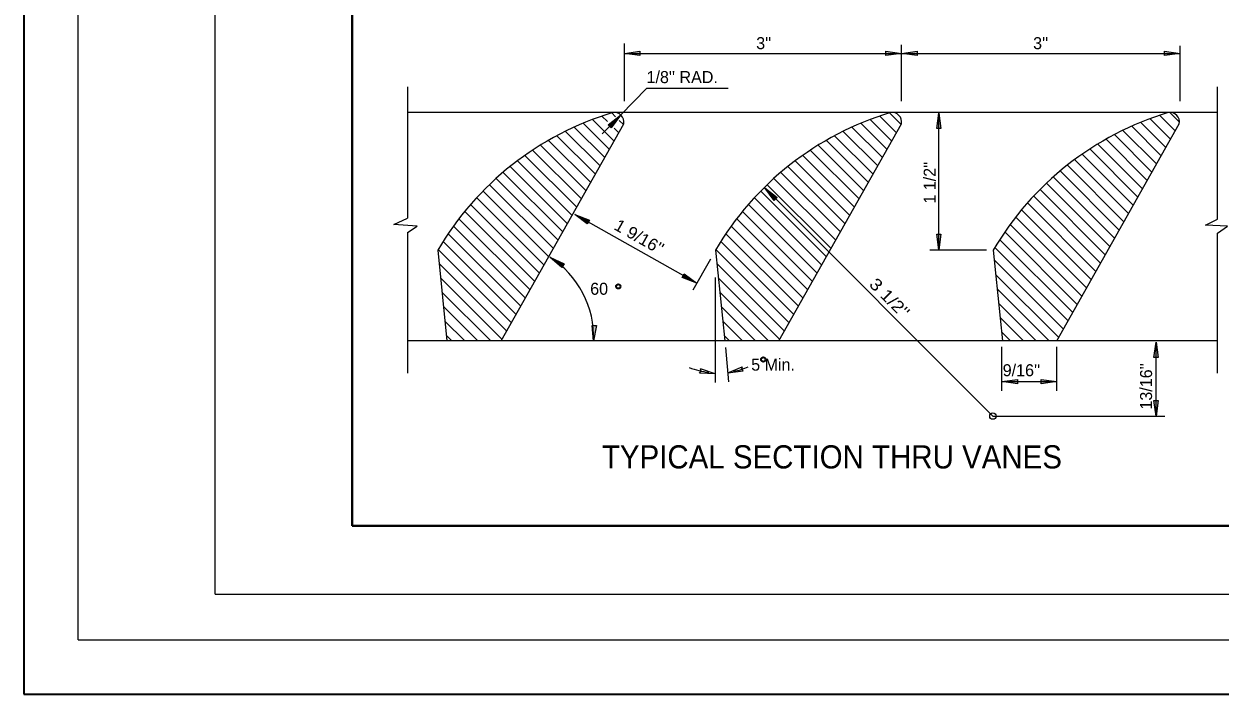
# Model space of a CAD drawing. Extents: x -403 to -29, y -119 to 150.
# Drawn here: x -402.6 to -271.7, y -118.6 to -45.3 of the extents above; entities that cross this region are included whole.
import ezdxf
from ezdxf.enums import TextEntityAlignment as Align

# ---------------------------------------------------------------- set-up
doc = ezdxf.new("R2010")
doc.units = 0
doc.header["$LTSCALE"] = 0.53
doc.layers.add('1', color=7, linetype='Continuous', lineweight=13)

msp = doc.modelspace()

# ---------------------------------------------------------------- hatches: boundary and pattern name
at = {"layer": '1'}
for points in [[(-336.8636, -48.5133), (-335.1606, -48.2793), (-335.1606, -48.7473)], [(-306.5345, -48.5133), (-308.2375, -48.7473), (-308.2375, -48.2793)], [(-306.5345, -48.5133), (-304.8315, -48.2793), (-304.8315, -48.7473)], [(-276.0393, -48.5133), (-277.7423, -48.7473), (-277.7423, -48.2793)], [(-337.2837, -55.254), (-338.3056, -56.6363), (-338.6406, -56.3095)], [(-302.4507, -55.0347), (-302.2167, -56.7377), (-302.6848, -56.7377)], [(-321.5046, -63.2219), (-320.1352, -64.2612), (-320.4663, -64.5919)], [(-342.2915, -66.126), (-340.6935, -66.7595), (-340.9236, -67.167)], [(-302.4507, -70.0097), (-302.6848, -68.3067), (-302.2167, -68.3067)], [(-344.9987, -70.8218), (-343.4373, -71.5409), (-343.6891, -71.9354)], [(-328.9346, -73.6668), (-330.5326, -73.0333), (-330.3025, -72.6258)], [(-340.2288, -79.9813), (-340.3903, -78.2699), (-339.9228, -78.2898)], [(-278.6865, -80.0998), (-278.4525, -81.8028), (-278.9205, -81.8028)], [(-295.5537, -84.4205), (-293.8508, -84.1865), (-293.8508, -84.6545)], [(-289.5514, -84.4205), (-291.2544, -84.6545), (-291.2544, -84.1865)], [(-278.6865, -88.2084), (-278.9205, -86.5054), (-278.4525, -86.5054)]]:
    msp.add_hatch(color=256, dxfattribs=at).paths.add_polyline_path(points)

# ---------------------------------------------------------------- linework, layer by layer
for p, q in [((-396.6432, -112.7008), (-396.6432, 117.2992)), ((-336.8636, -53.7499), (-336.8636, -47.41)), ((-306.5345, -53.7499), (-306.5345, -47.5527)), ((-276.0393, -53.7499), (-276.0393, -47.6956)), ((-360.5894, -52.1512), (-360.5894, -66.5534)), ((-271.9427, -66.6578), (-271.9427, -52.1512)), ((-338.503, -59.0145), (-341.3654, -56.1521)), ((-337.9927, -58.1106), (-340.3488, -55.7544)), ((-338.7142, -55.9748), (-339.3108, -55.3783)), ((-339.2904, -57.3106), (-337.2837, -55.254)), ((-308.1118, -59.0145), (-310.9742, -56.1521)), ((-307.6015, -58.1106), (-309.9577, -55.7544)), ((-307.0913, -57.2067), (-308.9197, -55.3783)), ((-302.4507, -70.0097), (-302.4507, -55.0347)), ((-277.5997, -58.8002), (-280.347, -56.0528)), ((-277.0894, -57.8963), (-279.324, -55.6617)), ((-276.5791, -56.9924), (-278.2758, -55.2956)), ((-340.0339, -61.7263), (-344.2448, -57.5154)), ((-339.5237, -60.8223), (-343.3051, -57.0409)), ((-339.0133, -59.9184), (-342.3477, -56.584)), ((-337.4824, -57.2067), (-337.9892, -56.6999)), ((-309.6427, -61.7263), (-313.8536, -57.5154)), ((-309.1325, -60.8223), (-312.9139, -57.0409)), ((-308.6222, -59.9184), (-311.9566, -56.584)), ((-279.1306, -61.5119), (-283.2423, -57.4003)), ((-278.6203, -60.608), (-282.2991, -56.9292)), ((-278.11, -59.7041), (-281.3325, -56.4816)), ((-341.0546, -63.534), (-346.0359, -58.5527)), ((-340.5442, -62.6302), (-345.1499, -58.0245)), ((-310.6634, -63.534), (-315.6447, -58.5527)), ((-310.1531, -62.6302), (-314.7587, -58.0245)), ((-280.1513, -63.3197), (-285.0477, -58.4232)), ((-279.6409, -62.4158), (-284.1529, -57.9037)), ((-342.0752, -65.3418), (-347.7389, -59.6781)), ((-341.5648, -64.4379), (-346.9042, -59.0987)), ((-311.684, -65.3418), (-317.3477, -59.6781)), ((-311.1737, -64.4379), (-316.513, -59.0987)), ((-281.6822, -66.0314), (-287.5884, -60.1252)), ((-281.1718, -65.1275), (-286.7593, -59.5401)), ((-280.6615, -64.2237), (-285.9159, -58.9692)), ((-343.0958, -67.1497), (-349.3563, -60.8891)), ((-342.5855, -66.2458), (-348.5597, -60.2716)), ((-312.7046, -67.1497), (-318.9652, -60.8891)), ((-312.1943, -66.2458), (-318.1685, -60.2716)), ((-282.7027, -67.8392), (-289.1655, -61.3766)), ((-282.1925, -66.9353), (-288.3851, -60.7427)), ((-344.1164, -68.9574), (-350.8874, -62.1865)), ((-343.6061, -68.0536), (-350.1284, -61.5312)), ((-313.7253, -68.9574), (-320.4962, -62.1865)), ((-313.2149, -68.0536), (-319.7373, -61.5312)), ((-283.7234, -69.6471), (-290.6596, -62.7108)), ((-283.2131, -68.7432), (-289.9271, -62.0291)), ((-345.137, -70.7652), (-352.3257, -63.5766)), ((-344.6268, -69.8613), (-351.6142, -62.8738)), ((-314.7458, -70.7652), (-321.9345, -63.5766)), ((-321.5046, -63.2219), (-296.536, -88.2084)), ((-314.2356, -69.8613), (-321.2231, -62.8738)), ((-284.744, -71.4548), (-292.0715, -64.1274)), ((-284.2337, -70.551), (-291.3793, -63.4054)), ((-346.1577, -72.5731), (-353.6818, -65.0489)), ((-345.6473, -71.6692), (-353.0179, -64.2986)), ((-315.7665, -72.5731), (-323.2907, -65.0489)), ((-315.2562, -71.6692), (-322.6268, -64.2986)), ((-285.2543, -72.3588), (-292.7436, -64.8695)), ((-347.1782, -74.3809), (-354.9552, -66.6039)), ((-346.6679, -73.477), (-354.3327, -65.8122)), ((-328.9346, -73.6668), (-342.2915, -66.126)), ((-316.7871, -74.3809), (-324.5641, -66.6039)), ((-316.2767, -73.477), (-323.9416, -65.8122)), ((-286.2749, -74.1666), (-294.0253, -66.4162)), ((-285.7647, -73.2627), (-293.4011, -65.6262)), ((-347.6886, -75.2848), (-355.5577, -67.4158)), ((-317.2974, -75.2848), (-325.1665, -67.4158)), ((-287.2956, -75.9744), (-295.2232, -68.0468)), ((-286.7852, -75.0705), (-294.6361, -67.2196)), ((-360.5894, -68.1039), (-360.5894, -83.5045)), ((-348.7092, -77.0926), (-356.6973, -69.1045)), ((-348.1989, -76.1887), (-356.1447, -68.2428)), ((-318.318, -77.0926), (-326.3062, -69.1045)), ((-317.8077, -76.1887), (-325.7536, -68.2428)), ((-287.8058, -76.8782), (-295.7843, -68.8998)), ((-271.9427, -83.5045), (-271.9427, -68.1746)), ((-349.2195, -77.9965), (-357.2398, -69.9762)), ((-318.8283, -77.9965), (-326.8486, -69.9762)), ((-303.4507, -70.0097), (-297.2425, -70.0097)), ((-288.3162, -77.7822), (-296.3324, -69.766)), ((-349.7298, -78.9004), (-357.139, -71.4912)), ((-327.4491, -71.0356), (-329.3528, -74.4077)), ((-319.3387, -78.9004), (-326.7478, -71.4912)), ((-288.8265, -78.6861), (-296.395, -71.1176)), ((-350.2401, -79.8043), (-356.9773, -73.0671)), ((-326.8952, -84.5235), (-326.8952, -73.0509)), ((-319.8489, -79.8043), (-326.5862, -73.0671)), ((-289.3368, -79.59), (-296.2333, -72.6935)), ((-290.3708, -79.9702), (-296.0717, -74.2693)), ((-351.4885, -79.9702), (-356.8157, -74.643)), ((-321.0973, -79.9702), (-326.4245, -74.643)), ((-291.7851, -79.9702), (-295.91, -75.8452)), ((-352.9027, -79.9702), (-356.654, -76.2189)), ((-354.3169, -79.9702), (-356.4923, -77.7948)), ((-323.9257, -79.9702), (-326.1011, -77.7948)), ((-293.1993, -79.9702), (-295.7482, -77.4212)), ((-325.8097, -80.7076), (-325.4615, -84.4685)), ((-295.5537, -85.4205), (-295.5537, -80.6247)), ((-289.5514, -85.4205), (-289.5514, -80.6247)), ((-278.6865, -88.2084), (-278.6865, -80.0998)), ((-295.5537, -84.4205), (-289.5514, -84.4205)), ((-296.536, -88.2084), (-277.7033, -88.2084)), ((-396.6432, -112.7008), (-36.6433, -112.7008))]:
    msp.add_line(p, q, dxfattribs=at)
at = {"layer": '1', "lineweight": 40}
for q in [(-366.6432, 104.7992), (-41.6433, -100.2008)]:
    msp.add_line((-366.6432, -100.2008), q, dxfattribs=at)
at = {"layer": '1', "lineweight": 25}
for p, q in [((-350.3338, -79.9702), (-336.9257, -56.2206)), ((-337.8324, -55.4424), (-338.2452, -55.0296)), ((-336.9721, -56.3028), (-337.4324, -55.8425)), ((-319.9426, -79.9702), (-306.5345, -56.2206)), ((-306.5809, -56.3028), (-307.8541, -55.0296)), ((-289.5514, -79.9702), (-276.1433, -56.2206)), ((-276.1333, -56.0239), (-277.1706, -54.9867)), ((-357.2864, -70.0546), (-356.2691, -79.9702)), ((-326.8952, -70.0546), (-325.8779, -79.9702)), ((-296.5041, -70.0546), (-295.4867, -79.9702)), ((-322.5115, -79.9702), (-326.2628, -76.2189)), ((-355.7311, -79.9702), (-356.3306, -79.3707)), ((-325.3399, -79.9702), (-325.9394, -79.3707)), ((-294.6135, -79.9702), (-295.5866, -78.9971)), ((-271.9427, -79.9702), (-360.5894, -79.9702)), ((-326.9097, -83.5727), (-328.6269, -83.4944)), ((-326.9097, -83.5727), (-328.5422, -83.0342)), ((-325.5563, -83.4763), (-323.9716, -82.8102)), ((-325.5563, -83.4763), (-323.8507, -83.2624)), ((-381.6432, -107.7008), (-36.6433, -107.7008))]:
    msp.add_line(p, q, dxfattribs=at)
at = {"layer": '1', "lineweight": 35}
msp.add_lwpolyline([(-402.5622, -118.6236), (-28.6709, -118.6236), (-28.6709, 150.0972), (-402.5622, 150.0972)], close=True, dxfattribs=at)
at = {"layer": '1', "lineweight": 25}
for points in [[(-381.6432, -107.7008), (-381.6432, 112.2992), (-36.6433, 112.2992)], [(-271.9427, -54.9935), (-307.7437, -54.9935), (-360.5894, -54.9935)], [(-360.5894, -68.1039), (-359.5238, -67.4025), (-362.069, -67.2456), (-360.5894, -66.5534)], [(-271.9427, -68.1746), (-270.8641, -67.432), (-273.2795, -67.3162), (-271.9427, -66.6578)], [(-328.6269, -83.4944), (-328.4546, -83.2857), (-328.5422, -83.0342)], [(-323.9716, -82.8102), (-324.0378, -83.0727), (-323.8507, -83.2624)]]:
    msp.add_lwpolyline(points, dxfattribs=at)
at = {"layer": '1'}
for points in [[(-336.8636, -48.5133), (-335.1606, -48.2793), (-335.1606, -48.7473)], [(-306.5345, -48.5133), (-308.2375, -48.7473), (-308.2375, -48.2793)], [(-306.5345, -48.5133), (-304.8315, -48.2793), (-304.8315, -48.7473)], [(-276.0393, -48.5133), (-277.7423, -48.7473), (-277.7423, -48.2793)], [(-337.2837, -55.254), (-338.3056, -56.6363), (-338.6406, -56.3095)], [(-302.4507, -55.0347), (-302.2167, -56.7377), (-302.6848, -56.7377)], [(-321.5046, -63.2219), (-320.1352, -64.2612), (-320.4663, -64.5919)], [(-342.2915, -66.126), (-340.6935, -66.7595), (-340.9236, -67.167)], [(-302.4507, -70.0097), (-302.6848, -68.3067), (-302.2167, -68.3067)], [(-344.9987, -70.8218), (-343.4373, -71.5409), (-343.6891, -71.9354)], [(-328.9346, -73.6668), (-330.5326, -73.0333), (-330.3025, -72.6258)], [(-340.2288, -79.9813), (-340.3903, -78.2699), (-339.9228, -78.2898)], [(-278.6865, -80.0998), (-278.4525, -81.8028), (-278.9205, -81.8028)], [(-295.5537, -84.4205), (-293.8508, -84.1865), (-293.8508, -84.6545)], [(-289.5514, -84.4205), (-291.2544, -84.6545), (-291.2544, -84.1865)], [(-278.6865, -88.2084), (-278.9205, -86.5054), (-278.4525, -86.5054)]]:
    msp.add_lwpolyline(points, close=True, dxfattribs=at)
for points in [[(-336.8636, -48.5133), (-306.5345, -48.5133), (-276.0393, -48.5133)], [(-337.2837, -55.254), (-334.4153, -52.3141), (-325.5103, -52.3141)]]:
    msp.add_lwpolyline(points, dxfattribs=at)
at = {"layer": '1', "lineweight": 35}
for centre in [(-337.5338, -74.0165), (-321.6586, -82.0071)]:
    msp.add_circle(centre, 0.238, dxfattribs=at)
at = {"layer": '1'}
msp.add_circle((-296.536, -88.2084), 0.3468, dxfattribs=at)
at = {"layer": '1', "lineweight": 25}
for centre, radius, start, end in [((-328.5647, -86.8699), 33.282, 106.71118, 149.65287), ((-337.9531, -56.0237), 1.0461, 349.15182, 100.00546), ((-298.1735, -86.8699), 33.282, 106.71118, 149.65287), ((-307.5619, -56.0237), 1.0461, 349.15182, 100.00546), ((-267.7823, -86.8699), 33.282, 106.71118, 149.65287), ((-277.1707, -56.0237), 1.0461, 349.15182, 100.00546)]:
    msp.add_arc(centre, radius, start, end, dxfattribs=at)
at = {"layer": '1'}
for centre, radius, start, end in [((-350.5652, -79.5423), 10.3457, 357.56799, 57.44874), ((-326.6467, -74.7417), 8.7249, 249.12195, 263.51118), ((-326.6905, -74.7744), 8.7249, 282.00598, 292.86173)]:
    msp.add_arc(centre, radius, start, end, dxfattribs=at)

# ---------------------------------------------------------------- texts
for s, p in [("3''", (-322.4362, -48.0463)), ("3''", (-292.1343, -48.0463)), (" 1/8'' RAD.", (-334.9213, -51.7589)), ('60', (-340.6008, -74.9229)), ('5 Min.', (-322.9823, -83.2263)), (" 9/16''", (-295.9484, -83.8402))]:
    msp.add_text(s, height=1.315, dxfattribs=at).set_placement(p)
for s, p in [("1 1/2''", (-302.7913, -64.9501)), (" 13/16''", (-279.1185, -87.9769))]:
    msp.add_text(s, height=1.315, rotation=90, dxfattribs=at).set_placement(p)
for s, rotation, width, p in [("1 9/16''", 330.552, 1.05, (-338.1009, -67.7101)), ("3 1/2''", 314.98, 1.15, (-310.1659, -73.8798))]:
    msp.add_text(s, height=1.315, rotation=rotation, dxfattribs=dict(at, width=width)).set_placement(p)
at = {"layer": '1', "width": 0.95}
msp.add_text('TYPICAL SECTION THRU VANES', height=2.538, dxfattribs=at).set_placement((-314.1482, -93.9318), align=Align.CENTER)

doc.saveas('drawing.dxf')
